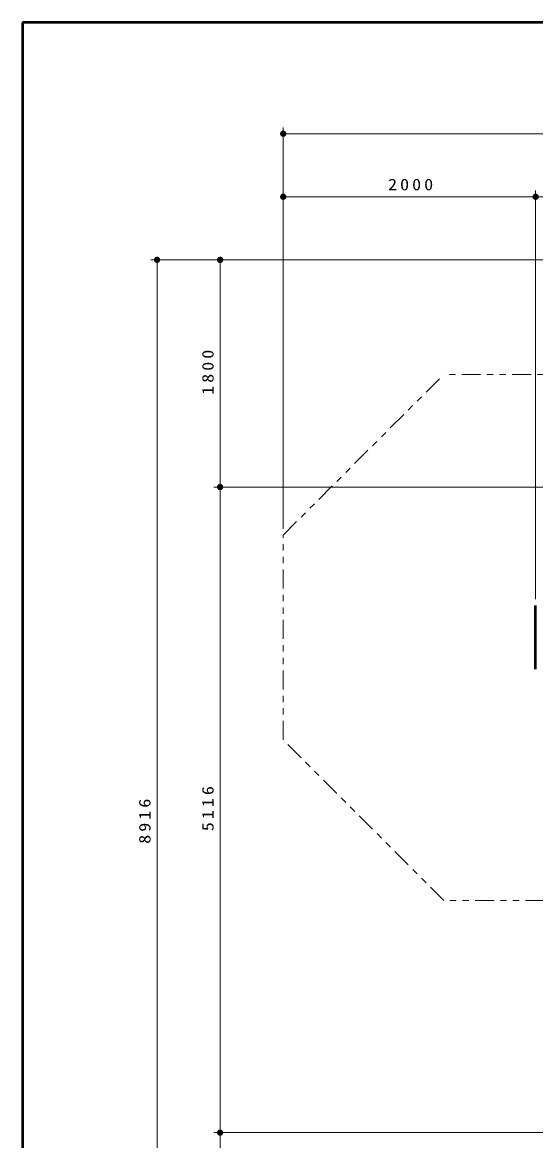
# Model space of a CAD drawing. Units: millimetres on the paper, scale 1:50. Extents: x -385 to 0, y -594 to 267.
# Drawn here: x -385 to -303.7, y 89.8 to 267 of the extents above; entities that cross this region are included whole.
import ezdxf

# ---------------------------------------------------------------- set-up
doc = ezdxf.new("R2010")
doc.units = ezdxf.units.MM
doc.linetypes.add('USER3', pattern=[8, 3, -1, 1, -1, 1, -1])
doc.layers.add('LY_1', color=140, linetype='Continuous', lineweight=50)
doc.styles.add('ＭＳ ゴシック', font='')
doc.styles.get('ＭＳ ゴシック').set_extended_font_data('MS Gothic')

# ---------------------------------------------------------------- blocks, each defined once
blk = doc.blocks.new('filled_dot')
at = {"color": 0, "linetype": 'Continuous', "lineweight": -2, "const_width": 1.25}
blk.add_lwpolyline([(-0.625, 0, 1), (0.625, 0, 1)], format="xyb", close=True, dxfattribs=at)

msp = doc.modelspace()

# ---------------------------------------------------------------- linework, layer by layer
at = {"layer": 'LY_1', "color": 7}
for p, q in [((0, 267), (-385, 267)), ((-385, 267), (-385, 0))]:
    msp.add_line(p, q, dxfattribs=at)
at = {"layer": 'LY_1', "color": 7, "lineweight": 13}
for p, q in [((-343.663, 240.356), (-343.663, 250.356)), ((-343.663, 249.356), (-139.663, 249.356)), ((-343.663, 186.747), (-343.663, 240.356)), ((-343.663, 239.356), (-303.663, 239.356)), ((-303.663, 175.566), (-303.663, 240.356)), ((-303.663, 239.356), (-175.663, 239.356)), ((-354.663, 229.356), (-364.663, 229.356)), ((-363.663, 51.036), (-363.663, 229.356)), ((-247.236, 229.356), (-354.663, 229.356)), ((-353.663, 193.356), (-353.663, 229.356)), ((-232.183, 193.356), (-354.663, 193.356)), ((-353.663, 91.036), (-353.663, 193.356)), ((-192.483, 91.036), (-354.663, 91.036)), ((-353.663, 51.036), (-353.663, 91.036))]:
    msp.add_line(p, q, dxfattribs=at)
at = {"layer": 'LY_1', "color": 7, "linetype": 'USER3', "lineweight": 13}
for p, q in [((-343.663, 185.747), (-318.194, 211.216)), ((-264.376, 211.216), (-318.194, 211.216)), ((-343.663, 153.285), (-343.663, 185.747)), ((-318.194, 127.816), (-343.663, 153.285)), ((-294.255, 127.816), (-318.194, 127.816))]:
    msp.add_line(p, q, dxfattribs=at)
at = {"layer": 'LY_1'}
msp.add_line((-303.663, 164.466), (-303.663, 174.566), dxfattribs=at)

# ---------------------------------------------------------------- block references
at = {"layer": 'LY_1', "color": 7, "lineweight": 13, "xscale": 0.4, "yscale": 0.4}
for p in [(-343.663, 249.356), (-343.663, 239.356), (-303.663, 239.356)]:
    msp.add_blockref('filled_dot', p, dxfattribs=at)
for p, rotation in [((-303.663, 239.356), 180), ((-363.663, 229.356), 270), ((-353.663, 229.356), 270), ((-353.663, 193.356), 270), ((-353.663, 193.356), 90), ((-353.663, 91.036), 270), ((-353.663, 91.036), 90)]:
    msp.add_blockref('filled_dot', p, dxfattribs=dict(at, rotation=rotation))

# ---------------------------------------------------------------- texts
at = {"layer": 'LY_1', "color": 7, "insert": (-323.24, 240.356), "char_height": 1.833, "attachment_point": 8, "style": 'ＭＳ ゴシック'}
msp.add_mtext('\\T1.33;\\W1.15;2000', dxfattribs=at)
at = {"layer": 'LY_1', "color": 7, "char_height": 1.833, "attachment_point": 8, "rotation": 90, "style": 'ＭＳ ゴシック'}
for s, insert in [('\\T1.33;\\W1.15;1800', (-354.663, 211.777)), ('\\T1.33;\\W1.15;5116', (-354.663, 142.617)), ('\\T1.33;\\W1.15;8916', (-364.663, 140.624))]:
    msp.add_mtext(s, dxfattribs=dict(at, insert=insert))

doc.saveas('drawing.dxf')
